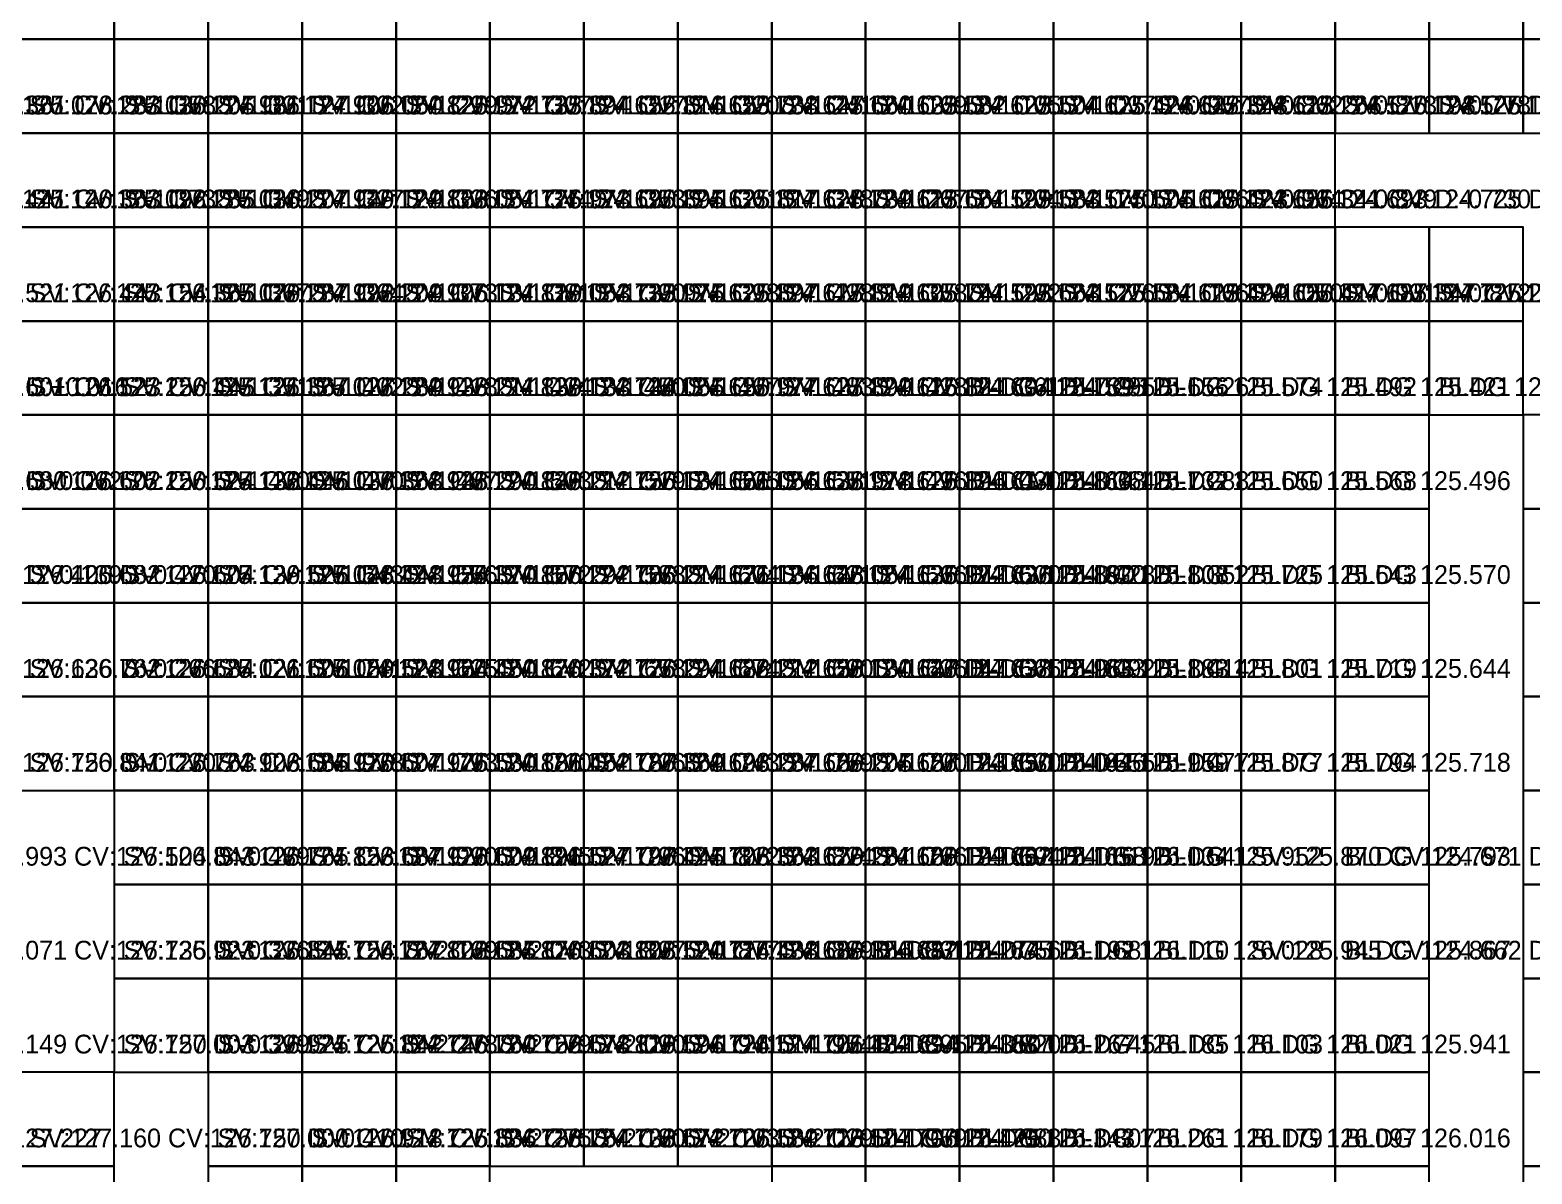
# Model space of a CAD drawing. Header units: metres. Extents: x 287857 to 287981, y 62957 to 63018.
# Drawn here: x 287920.03 to 287936.02, y 62991.75 to 63003.93 of the extents above; entities that cross this region are included whole.
import ezdxf

# ---------------------------------------------------------------- set-up
doc = ezdxf.new("R2010")
doc.units = ezdxf.units.M
for name, color, linetype, true_color in [('CORR-BLDG-TXT', 7, 'Continuous', 0xfacc15), ('CORR-BUILDING', 7, 'Continuous', 0xfacc15), ('CORR-CUT', 7, 'Continuous', 0x3b82f6), ('CORR-DIFF-TXT', 7, 'Continuous', 0xffffff)]:
    doc.layers.add(name, color=color, linetype=linetype, true_color=true_color)

msp = doc.modelspace()

# ---------------------------------------------------------------- linework, layer by layer
at = {"layer": 'CORR-BUILDING'}
for points in [[(287929.925, 62999.831, 125.739), (287930.925, 62999.831, 125.739), (287930.925, 63000.831, 125.739), (287929.925, 63000.831, 125.739), (287929.925, 62999.831, 125.739)], [(287930.925, 62999.831, 125.656), (287931.925, 62999.831, 125.656), (287931.925, 63000.831, 125.656), (287930.925, 63000.831, 125.656), (287930.925, 62999.831, 125.656)], [(287931.925, 62999.831, 125.574), (287932.925, 62999.831, 125.574), (287932.925, 63000.831, 125.574), (287931.925, 63000.831, 125.574), (287931.925, 62999.831, 125.574)], [(287932.925, 62999.831, 125.492), (287933.925, 62999.831, 125.492), (287933.925, 63000.831, 125.492), (287932.925, 63000.831, 125.492), (287932.925, 62999.831, 125.492)], [(287933.925, 62999.831, 125.421), (287934.925, 62999.831, 125.421), (287934.925, 63000.831, 125.421), (287933.925, 63000.831, 125.421), (287933.925, 62999.831, 125.421)], [(287934.925, 62999.831, 125.355), (287935.925, 62999.831, 125.355), (287935.925, 63000.831, 125.355), (287934.925, 63000.831, 125.355), (287934.925, 62999.831, 125.355)], [(287929.925, 62998.831, 125.814), (287930.925, 62998.831, 125.814), (287930.925, 62999.831, 125.814), (287929.925, 62999.831, 125.814), (287929.925, 62998.831, 125.814)], [(287930.925, 62998.831, 125.732), (287931.925, 62998.831, 125.732), (287931.925, 62999.831, 125.732), (287930.925, 62999.831, 125.732), (287930.925, 62998.831, 125.732)], [(287931.925, 62998.831, 125.65), (287932.925, 62998.831, 125.65), (287932.925, 62999.831, 125.65), (287931.925, 62999.831, 125.65), (287931.925, 62998.831, 125.65)], [(287932.925, 62998.831, 125.568), (287933.925, 62998.831, 125.568), (287933.925, 62999.831, 125.568), (287932.925, 62999.831, 125.568), (287932.925, 62998.831, 125.568)], [(287933.925, 62998.831, 125.496), (287934.925, 62998.831, 125.496), (287934.925, 62999.831, 125.496), (287933.925, 62999.831, 125.496), (287933.925, 62998.831, 125.496)], [(287935.925, 62998.831, 125.364), (287936.925, 62998.831, 125.364), (287936.925, 62999.831, 125.364), (287935.925, 62999.831, 125.364), (287935.925, 62998.831, 125.364)], [(287929.925, 62997.831, 125.89), (287930.925, 62997.831, 125.89), (287930.925, 62998.831, 125.89), (287929.925, 62998.831, 125.89), (287929.925, 62997.831, 125.89)], [(287930.925, 62997.831, 125.808), (287931.925, 62997.831, 125.808), (287931.925, 62998.831, 125.808), (287930.925, 62998.831, 125.808), (287930.925, 62997.831, 125.808)], [(287931.925, 62997.831, 125.725), (287932.925, 62997.831, 125.725), (287932.925, 62998.831, 125.725), (287931.925, 62998.831, 125.725), (287931.925, 62997.831, 125.725)], [(287932.925, 62997.831, 125.643), (287933.925, 62997.831, 125.643), (287933.925, 62998.831, 125.643), (287932.925, 62998.831, 125.643), (287932.925, 62997.831, 125.643)], [(287933.925, 62997.831, 125.57), (287934.925, 62997.831, 125.57), (287934.925, 62998.831, 125.57), (287933.925, 62998.831, 125.57), (287933.925, 62997.831, 125.57)], [(287935.925, 62997.831, 125.438), (287936.925, 62997.831, 125.438), (287936.925, 62998.831, 125.438), (287935.925, 62998.831, 125.438), (287935.925, 62997.831, 125.438)], [(287929.925, 62996.831, 125.965), (287930.925, 62996.831, 125.965), (287930.925, 62997.831, 125.965), (287929.925, 62997.831, 125.965), (287929.925, 62996.831, 125.965)], [(287930.925, 62996.831, 125.883), (287931.925, 62996.831, 125.883), (287931.925, 62997.831, 125.883), (287930.925, 62997.831, 125.883), (287930.925, 62996.831, 125.883)], [(287931.925, 62996.831, 125.801), (287932.925, 62996.831, 125.801), (287932.925, 62997.831, 125.801), (287931.925, 62997.831, 125.801), (287931.925, 62996.831, 125.801)], [(287932.925, 62996.831, 125.719), (287933.925, 62996.831, 125.719), (287933.925, 62997.831, 125.719), (287932.925, 62997.831, 125.719), (287932.925, 62996.831, 125.719)], [(287933.925, 62996.831, 125.644), (287934.925, 62996.831, 125.644), (287934.925, 62997.831, 125.644), (287933.925, 62997.831, 125.644), (287933.925, 62996.831, 125.644)], [(287935.925, 62996.831, 125.512), (287936.925, 62996.831, 125.512), (287936.925, 62997.831, 125.512), (287935.925, 62997.831, 125.512), (287935.925, 62996.831, 125.512)], [(287929.925, 62995.831, 126.041), (287930.925, 62995.831, 126.041), (287930.925, 62996.831, 126.041), (287929.925, 62996.831, 126.041), (287929.925, 62995.831, 126.041)], [(287930.925, 62995.831, 125.959), (287931.925, 62995.831, 125.959), (287931.925, 62996.831, 125.959), (287930.925, 62996.831, 125.959), (287930.925, 62995.831, 125.959)], [(287931.925, 62995.831, 125.877), (287932.925, 62995.831, 125.877), (287932.925, 62996.831, 125.877), (287931.925, 62996.831, 125.877), (287931.925, 62995.831, 125.877)], [(287932.925, 62995.831, 125.794), (287933.925, 62995.831, 125.794), (287933.925, 62996.831, 125.794), (287932.925, 62996.831, 125.794), (287932.925, 62995.831, 125.794)], [(287933.925, 62995.831, 125.718), (287934.925, 62995.831, 125.718), (287934.925, 62996.831, 125.718), (287933.925, 62996.831, 125.718), (287933.925, 62995.831, 125.718)], [(287935.925, 62995.831, 125.586), (287936.925, 62995.831, 125.586), (287936.925, 62996.831, 125.586), (287935.925, 62996.831, 125.586), (287935.925, 62995.831, 125.586)], [(287929.925, 62994.831, 126.116), (287930.925, 62994.831, 126.116), (287930.925, 62995.831, 126.116), (287929.925, 62995.831, 126.116), (287929.925, 62994.831, 126.116)], [(287930.925, 62994.831, 126.034), (287931.925, 62994.831, 126.034), (287931.925, 62995.831, 126.034), (287930.925, 62995.831, 126.034), (287930.925, 62994.831, 126.034)], [(287931.925, 62994.831, 125.952), (287932.925, 62994.831, 125.952), (287932.925, 62995.831, 125.952), (287931.925, 62995.831, 125.952), (287931.925, 62994.831, 125.952)], [(287933.925, 62994.831, 125.793), (287934.925, 62994.831, 125.793), (287934.925, 62995.831, 125.793), (287933.925, 62995.831, 125.793), (287933.925, 62994.831, 125.793)], [(287935.925, 62994.831, 125.661), (287936.925, 62994.831, 125.661), (287936.925, 62995.831, 125.661), (287935.925, 62995.831, 125.661), (287935.925, 62994.831, 125.661)], [(287928.925, 62993.831, 126.274), (287929.925, 62993.831, 126.274), (287929.925, 62994.831, 126.274), (287928.925, 62994.831, 126.274), (287928.925, 62993.831, 126.274)], [(287929.925, 62993.831, 126.192), (287930.925, 62993.831, 126.192), (287930.925, 62994.831, 126.192), (287929.925, 62994.831, 126.192), (287929.925, 62993.831, 126.192)], [(287930.925, 62993.831, 126.11), (287931.925, 62993.831, 126.11), (287931.925, 62994.831, 126.11), (287930.925, 62994.831, 126.11), (287930.925, 62993.831, 126.11)], [(287931.925, 62993.831, 126.028), (287932.925, 62993.831, 126.028), (287932.925, 62994.831, 126.028), (287931.925, 62994.831, 126.028), (287931.925, 62993.831, 126.028)], [(287933.925, 62993.831, 125.867), (287934.925, 62993.831, 125.867), (287934.925, 62994.831, 125.867), (287933.925, 62994.831, 125.867), (287933.925, 62993.831, 125.867)], [(287935.925, 62993.831, 125.735), (287936.925, 62993.831, 125.735), (287936.925, 62994.831, 125.735), (287935.925, 62994.831, 125.735), (287935.925, 62993.831, 125.735)], [(287928.925, 62992.831, 126.35), (287929.925, 62992.831, 126.35), (287929.925, 62993.831, 126.35), (287928.925, 62993.831, 126.35), (287928.925, 62992.831, 126.35)], [(287929.925, 62992.831, 126.267), (287930.925, 62992.831, 126.267), (287930.925, 62993.831, 126.267), (287929.925, 62993.831, 126.267), (287929.925, 62992.831, 126.267)], [(287930.925, 62992.831, 126.185), (287931.925, 62992.831, 126.185), (287931.925, 62993.831, 126.185), (287930.925, 62993.831, 126.185), (287930.925, 62992.831, 126.185)], [(287931.925, 62992.831, 126.103), (287932.925, 62992.831, 126.103), (287932.925, 62993.831, 126.103), (287931.925, 62993.831, 126.103), (287931.925, 62992.831, 126.103)], [(287932.925, 62992.831, 126.021), (287933.925, 62992.831, 126.021), (287933.925, 62993.831, 126.021), (287932.925, 62993.831, 126.021), (287932.925, 62992.831, 126.021)], [(287933.925, 62992.831, 125.941), (287934.925, 62992.831, 125.941), (287934.925, 62993.831, 125.941), (287933.925, 62993.831, 125.941), (287933.925, 62992.831, 125.941)], [(287935.925, 62992.831, 125.809), (287936.925, 62992.831, 125.809), (287936.925, 62993.831, 125.809), (287935.925, 62993.831, 125.809), (287935.925, 62992.831, 125.809)], [(287928.925, 62991.831, 126.425), (287929.925, 62991.831, 126.425), (287929.925, 62992.831, 126.425), (287928.925, 62992.831, 126.425), (287928.925, 62991.831, 126.425)], [(287929.925, 62991.831, 126.343), (287930.925, 62991.831, 126.343), (287930.925, 62992.831, 126.343), (287929.925, 62992.831, 126.343), (287929.925, 62991.831, 126.343)], [(287930.925, 62991.831, 126.261), (287931.925, 62991.831, 126.261), (287931.925, 62992.831, 126.261), (287930.925, 62992.831, 126.261), (287930.925, 62991.831, 126.261)], [(287931.925, 62991.831, 126.179), (287932.925, 62991.831, 126.179), (287932.925, 62992.831, 126.179), (287931.925, 62992.831, 126.179), (287931.925, 62991.831, 126.179)], [(287932.925, 62991.831, 126.097), (287933.925, 62991.831, 126.097), (287933.925, 62992.831, 126.097), (287932.925, 62992.831, 126.097), (287932.925, 62991.831, 126.097)], [(287933.925, 62991.831, 126.016), (287934.925, 62991.831, 126.016), (287934.925, 62992.831, 126.016), (287933.925, 62992.831, 126.016), (287933.925, 62991.831, 126.016)], [(287935.925, 62991.831, 125.877), (287936.925, 62991.831, 125.877), (287936.925, 62992.831, 125.877), (287935.925, 62992.831, 125.877), (287935.925, 62991.831, 125.877)], [(287932.925, 62990.831, 126.172), (287933.925, 62990.831, 126.172), (287933.925, 62991.831, 126.172), (287932.925, 62991.831, 126.172), (287932.925, 62990.831, 126.172)], [(287933.925, 62990.831, 126.09), (287934.925, 62990.831, 126.09), (287934.925, 62991.831, 126.09), (287933.925, 62991.831, 126.09), (287933.925, 62990.831, 126.09)], [(287935.925, 62990.831, 125.943), (287936.925, 62990.831, 125.943), (287936.925, 62991.831, 125.943), (287935.925, 62991.831, 125.943), (287935.925, 62990.831, 125.943)]]:
    msp.add_polyline3d(points, dxfattribs=at)
at = {"layer": 'CORR-CUT'}
for points in [[(287919.925, 63003.831, 126.204), (287920.925, 63003.831, 126.204), (287920.925, 63004.831, 126.204), (287919.925, 63004.831, 126.204), (287919.925, 63003.831, 126.204)], [(287920.925, 63003.831, 126.126), (287921.925, 63003.831, 126.126), (287921.925, 63004.831, 126.126), (287920.925, 63004.831, 126.126), (287920.925, 63003.831, 126.126)], [(287921.925, 63003.831, 126.048), (287922.925, 63003.831, 126.048), (287922.925, 63004.831, 126.048), (287921.925, 63004.831, 126.048), (287921.925, 63003.831, 126.048)], [(287922.925, 63003.831, 125.97), (287923.925, 63003.831, 125.97), (287923.925, 63004.831, 125.97), (287922.925, 63004.831, 125.97), (287922.925, 63003.831, 125.97)], [(287923.925, 63003.831, 125.892), (287924.925, 63003.831, 125.892), (287924.925, 63004.831, 125.892), (287923.925, 63004.831, 125.892), (287923.925, 63003.831, 125.892)], [(287924.925, 63003.831, 125.814), (287925.925, 63003.831, 125.814), (287925.925, 63004.831, 125.814), (287924.925, 63004.831, 125.814), (287924.925, 63003.831, 125.814)], [(287925.925, 63003.831, 125.736), (287926.925, 63003.831, 125.736), (287926.925, 63004.831, 125.736), (287925.925, 63004.831, 125.736), (287925.925, 63003.831, 125.736)], [(287926.925, 63003.831, 125.658), (287927.925, 63003.831, 125.658), (287927.925, 63004.831, 125.658), (287926.925, 63004.831, 125.658), (287926.925, 63003.831, 125.658)], [(287927.925, 63003.831, 125.58), (287928.925, 63003.831, 125.58), (287928.925, 63004.831, 125.58), (287927.925, 63004.831, 125.58), (287927.925, 63003.831, 125.58)], [(287928.925, 63003.831, 125.502), (287929.925, 63003.831, 125.502), (287929.925, 63004.831, 125.502), (287928.925, 63004.831, 125.502), (287928.925, 63003.831, 125.502)], [(287929.925, 63003.831, 125.424), (287930.925, 63003.831, 125.424), (287930.925, 63004.831, 125.424), (287929.925, 63004.831, 125.424), (287929.925, 63003.831, 125.424)], [(287930.925, 63003.831, 125.346), (287931.925, 63003.831, 125.346), (287931.925, 63004.831, 125.346), (287930.925, 63004.831, 125.346), (287930.925, 63003.831, 125.346)], [(287931.925, 63003.831, 125.268), (287932.925, 63003.831, 125.268), (287932.925, 63004.831, 125.268), (287931.925, 63004.831, 125.268), (287931.925, 63003.831, 125.268)], [(287932.925, 63003.831, 125.19), (287933.925, 63003.831, 125.19), (287933.925, 63004.831, 125.19), (287932.925, 63004.831, 125.19), (287932.925, 63003.831, 125.19)], [(287933.925, 63003.831, 125.124), (287934.925, 63003.831, 125.124), (287934.925, 63004.831, 125.124), (287933.925, 63004.831, 125.124), (287933.925, 63003.831, 125.124)], [(287934.925, 63003.831, 125.058), (287935.925, 63003.831, 125.058), (287935.925, 63004.831, 125.058), (287934.925, 63004.831, 125.058), (287934.925, 63003.831, 125.058)], [(287935.925, 63003.831, 124.992), (287936.925, 63003.831, 124.992), (287936.925, 63004.831, 124.992), (287935.925, 63004.831, 124.992), (287935.925, 63003.831, 124.992)], [(287919.925, 63002.831, 126.283), (287920.925, 63002.831, 126.283), (287920.925, 63003.831, 126.283), (287919.925, 63003.831, 126.283), (287919.925, 63002.831, 126.283)], [(287920.925, 63002.831, 126.205), (287921.925, 63002.831, 126.205), (287921.925, 63003.831, 126.205), (287920.925, 63003.831, 126.205), (287920.925, 63002.831, 126.205)], [(287921.925, 63002.831, 126.127), (287922.925, 63002.831, 126.127), (287922.925, 63003.831, 126.127), (287921.925, 63003.831, 126.127), (287921.925, 63002.831, 126.127)], [(287922.925, 63002.831, 126.05), (287923.925, 63002.831, 126.05), (287923.925, 63003.831, 126.05), (287922.925, 63003.831, 126.05), (287922.925, 63002.831, 126.05)], [(287923.925, 63002.831, 125.972), (287924.925, 63002.831, 125.972), (287924.925, 63003.831, 125.972), (287923.925, 63003.831, 125.972), (287923.925, 63002.831, 125.972)], [(287924.925, 63002.831, 125.894), (287925.925, 63002.831, 125.894), (287925.925, 63003.831, 125.894), (287924.925, 63003.831, 125.894), (287924.925, 63002.831, 125.894)], [(287925.925, 63002.831, 125.816), (287926.925, 63002.831, 125.816), (287926.925, 63003.831, 125.816), (287925.925, 63003.831, 125.816), (287925.925, 63002.831, 125.816)], [(287926.925, 63002.831, 125.738), (287927.925, 63002.831, 125.738), (287927.925, 63003.831, 125.738), (287926.925, 63003.831, 125.738), (287926.925, 63002.831, 125.738)], [(287927.925, 63002.831, 125.66), (287928.925, 63002.831, 125.66), (287928.925, 63003.831, 125.66), (287927.925, 63003.831, 125.66), (287927.925, 63002.831, 125.66)], [(287928.925, 63002.831, 125.582), (287929.925, 63002.831, 125.582), (287929.925, 63003.831, 125.582), (287928.925, 63003.831, 125.582), (287928.925, 63002.831, 125.582)], [(287929.925, 63002.831, 125.504), (287930.925, 63002.831, 125.504), (287930.925, 63003.831, 125.504), (287929.925, 63003.831, 125.504), (287929.925, 63002.831, 125.504)], [(287930.925, 63002.831, 125.426), (287931.925, 63002.831, 125.426), (287931.925, 63003.831, 125.426), (287930.925, 63003.831, 125.426), (287930.925, 63002.831, 125.426)], [(287931.925, 63002.831, 125.348), (287932.925, 63002.831, 125.348), (287932.925, 63003.831, 125.348), (287931.925, 63003.831, 125.348), (287931.925, 63002.831, 125.348)], [(287932.925, 63002.831, 125.266), (287933.925, 63002.831, 125.266), (287933.925, 63003.831, 125.266), (287932.925, 63003.831, 125.266), (287932.925, 63002.831, 125.266)], [(287933.925, 63002.831, 125.198), (287934.925, 63002.831, 125.198), (287934.925, 63003.831, 125.198), (287933.925, 63003.831, 125.198), (287933.925, 63002.831, 125.198)], [(287934.925, 63002.831, 125.132), (287935.925, 63002.831, 125.132), (287935.925, 63003.831, 125.132), (287934.925, 63003.831, 125.132), (287934.925, 63002.831, 125.132)], [(287935.925, 63002.831, 125.066), (287936.925, 63002.831, 125.066), (287936.925, 63003.831, 125.066), (287935.925, 63003.831, 125.066), (287935.925, 63002.831, 125.066)], [(287919.925, 63001.831, 126.363), (287920.925, 63001.831, 126.363), (287920.925, 63002.831, 126.363), (287919.925, 63002.831, 126.363), (287919.925, 63001.831, 126.363)], [(287920.925, 63001.831, 126.285), (287921.925, 63001.831, 126.285), (287921.925, 63002.831, 126.285), (287920.925, 63002.831, 126.285), (287920.925, 63001.831, 126.285)], [(287921.925, 63001.831, 126.207), (287922.925, 63001.831, 126.207), (287922.925, 63002.831, 126.207), (287921.925, 63002.831, 126.207), (287921.925, 63001.831, 126.207)], [(287922.925, 63001.831, 126.129), (287923.925, 63001.831, 126.129), (287923.925, 63002.831, 126.129), (287922.925, 63002.831, 126.129), (287922.925, 63001.831, 126.129)], [(287923.925, 63001.831, 126.051), (287924.925, 63001.831, 126.051), (287924.925, 63002.831, 126.051), (287923.925, 63002.831, 126.051), (287923.925, 63001.831, 126.051)], [(287924.925, 63001.831, 125.973), (287925.925, 63001.831, 125.973), (287925.925, 63002.831, 125.973), (287924.925, 63002.831, 125.973), (287924.925, 63001.831, 125.973)], [(287925.925, 63001.831, 125.895), (287926.925, 63001.831, 125.895), (287926.925, 63002.831, 125.895), (287925.925, 63002.831, 125.895), (287925.925, 63001.831, 125.895)], [(287926.925, 63001.831, 125.817), (287927.925, 63001.831, 125.817), (287927.925, 63002.831, 125.817), (287926.925, 63002.831, 125.817), (287926.925, 63001.831, 125.817)], [(287927.925, 63001.831, 125.739), (287928.925, 63001.831, 125.739), (287928.925, 63002.831, 125.739), (287927.925, 63002.831, 125.739), (287927.925, 63001.831, 125.739)], [(287928.925, 63001.831, 125.661), (287929.925, 63001.831, 125.661), (287929.925, 63002.831, 125.661), (287928.925, 63002.831, 125.661), (287928.925, 63001.831, 125.661)], [(287929.925, 63001.831, 125.583), (287930.925, 63001.831, 125.583), (287930.925, 63002.831, 125.583), (287929.925, 63002.831, 125.583), (287929.925, 63001.831, 125.583)], [(287930.925, 63001.831, 125.505), (287931.925, 63001.831, 125.505), (287931.925, 63002.831, 125.505), (287930.925, 63002.831, 125.505), (287930.925, 63001.831, 125.505)], [(287931.925, 63001.831, 125.423), (287932.925, 63001.831, 125.423), (287932.925, 63002.831, 125.423), (287931.925, 63002.831, 125.423), (287931.925, 63001.831, 125.423)], [(287932.925, 63001.831, 125.341), (287933.925, 63001.831, 125.341), (287933.925, 63002.831, 125.341), (287932.925, 63002.831, 125.341), (287932.925, 63001.831, 125.341)], [(287919.925, 63000.831, 126.443), (287920.925, 63000.831, 126.443), (287920.925, 63001.831, 126.443), (287919.925, 63001.831, 126.443), (287919.925, 63000.831, 126.443)], [(287920.925, 63000.831, 126.365), (287921.925, 63000.831, 126.365), (287921.925, 63001.831, 126.365), (287920.925, 63001.831, 126.365), (287920.925, 63000.831, 126.365)], [(287921.925, 63000.831, 126.287), (287922.925, 63000.831, 126.287), (287922.925, 63001.831, 126.287), (287921.925, 63001.831, 126.287), (287921.925, 63000.831, 126.287)], [(287922.925, 63000.831, 126.209), (287923.925, 63000.831, 126.209), (287923.925, 63001.831, 126.209), (287922.925, 63001.831, 126.209), (287922.925, 63000.831, 126.209)], [(287923.925, 63000.831, 126.131), (287924.925, 63000.831, 126.131), (287924.925, 63001.831, 126.131), (287923.925, 63001.831, 126.131), (287923.925, 63000.831, 126.131)], [(287924.925, 63000.831, 126.053), (287925.925, 63000.831, 126.053), (287925.925, 63001.831, 126.053), (287924.925, 63001.831, 126.053), (287924.925, 63000.831, 126.053)], [(287925.925, 63000.831, 125.975), (287926.925, 63000.831, 125.975), (287926.925, 63001.831, 125.975), (287925.925, 63001.831, 125.975), (287925.925, 63000.831, 125.975)], [(287926.925, 63000.831, 125.897), (287927.925, 63000.831, 125.897), (287927.925, 63001.831, 125.897), (287926.925, 63001.831, 125.897), (287926.925, 63000.831, 125.897)], [(287927.925, 63000.831, 125.819), (287928.925, 63000.831, 125.819), (287928.925, 63001.831, 125.819), (287927.925, 63001.831, 125.819), (287927.925, 63000.831, 125.819)], [(287928.925, 63000.831, 125.741), (287929.925, 63000.831, 125.741), (287929.925, 63001.831, 125.741), (287928.925, 63001.831, 125.741), (287928.925, 63000.831, 125.741)], [(287929.925, 63000.831, 125.663), (287930.925, 63000.831, 125.663), (287930.925, 63001.831, 125.663), (287929.925, 63001.831, 125.663), (287929.925, 63000.831, 125.663)], [(287930.925, 63000.831, 125.581), (287931.925, 63000.831, 125.581), (287931.925, 63001.831, 125.581), (287930.925, 63001.831, 125.581), (287930.925, 63000.831, 125.581)], [(287931.925, 63000.831, 125.499), (287932.925, 63000.831, 125.499), (287932.925, 63001.831, 125.499), (287931.925, 63001.831, 125.499), (287931.925, 63000.831, 125.499)], [(287932.925, 63000.831, 125.417), (287933.925, 63000.831, 125.417), (287933.925, 63001.831, 125.417), (287932.925, 63001.831, 125.417), (287932.925, 63000.831, 125.417)], [(287933.925, 63000.831, 125.347), (287934.925, 63000.831, 125.347), (287934.925, 63001.831, 125.347), (287933.925, 63001.831, 125.347), (287933.925, 63000.831, 125.347)], [(287934.925, 63000.831, 125.281), (287935.925, 63000.831, 125.281), (287935.925, 63001.831, 125.281), (287934.925, 63001.831, 125.281), (287934.925, 63000.831, 125.281)], [(287919.925, 62999.831, 126.523), (287920.925, 62999.831, 126.523), (287920.925, 63000.831, 126.523), (287919.925, 63000.831, 126.523), (287919.925, 62999.831, 126.523)], [(287920.925, 62999.831, 126.445), (287921.925, 62999.831, 126.445), (287921.925, 63000.831, 126.445), (287920.925, 63000.831, 126.445), (287920.925, 62999.831, 126.445)], [(287921.925, 62999.831, 126.367), (287922.925, 62999.831, 126.367), (287922.925, 63000.831, 126.367), (287921.925, 63000.831, 126.367), (287921.925, 62999.831, 126.367)], [(287922.925, 62999.831, 126.289), (287923.925, 62999.831, 126.289), (287923.925, 63000.831, 126.289), (287922.925, 63000.831, 126.289), (287922.925, 62999.831, 126.289)], [(287923.925, 62999.831, 126.211), (287924.925, 62999.831, 126.211), (287924.925, 63000.831, 126.211), (287923.925, 63000.831, 126.211), (287923.925, 62999.831, 126.211)], [(287924.925, 62999.831, 126.133), (287925.925, 62999.831, 126.133), (287925.925, 63000.831, 126.133), (287924.925, 63000.831, 126.133), (287924.925, 62999.831, 126.133)], [(287925.925, 62999.831, 126.055), (287926.925, 62999.831, 126.055), (287926.925, 63000.831, 126.055), (287925.925, 63000.831, 126.055), (287925.925, 62999.831, 126.055)], [(287926.925, 62999.831, 125.977), (287927.925, 62999.831, 125.977), (287927.925, 63000.831, 125.977), (287926.925, 63000.831, 125.977), (287926.925, 62999.831, 125.977)], [(287927.925, 62999.831, 125.899), (287928.925, 62999.831, 125.899), (287928.925, 63000.831, 125.899), (287927.925, 63000.831, 125.899), (287927.925, 62999.831, 125.899)], [(287928.925, 62999.831, 125.821), (287929.925, 62999.831, 125.821), (287929.925, 63000.831, 125.821), (287928.925, 63000.831, 125.821), (287928.925, 62999.831, 125.821)], [(287919.925, 62998.831, 126.602), (287920.925, 62998.831, 126.602), (287920.925, 62999.831, 126.602), (287919.925, 62999.831, 126.602), (287919.925, 62998.831, 126.602)], [(287920.925, 62998.831, 126.524), (287921.925, 62998.831, 126.524), (287921.925, 62999.831, 126.524), (287920.925, 62999.831, 126.524), (287920.925, 62998.831, 126.524)], [(287921.925, 62998.831, 126.446), (287922.925, 62998.831, 126.446), (287922.925, 62999.831, 126.446), (287921.925, 62999.831, 126.446), (287921.925, 62998.831, 126.446)], [(287922.925, 62998.831, 126.368), (287923.925, 62998.831, 126.368), (287923.925, 62999.831, 126.368), (287922.925, 62999.831, 126.368), (287922.925, 62998.831, 126.368)], [(287923.925, 62998.831, 126.29), (287924.925, 62998.831, 126.29), (287924.925, 62999.831, 126.29), (287923.925, 62999.831, 126.29), (287923.925, 62998.831, 126.29)], [(287924.925, 62998.831, 126.212), (287925.925, 62998.831, 126.212), (287925.925, 62999.831, 126.212), (287924.925, 62999.831, 126.212), (287924.925, 62998.831, 126.212)], [(287925.925, 62998.831, 126.134), (287926.925, 62998.831, 126.134), (287926.925, 62999.831, 126.134), (287925.925, 62999.831, 126.134), (287925.925, 62998.831, 126.134)], [(287926.925, 62998.831, 126.056), (287927.925, 62998.831, 126.056), (287927.925, 62999.831, 126.056), (287926.925, 62999.831, 126.056), (287926.925, 62998.831, 126.056)], [(287927.925, 62998.831, 125.978), (287928.925, 62998.831, 125.978), (287928.925, 62999.831, 125.978), (287927.925, 62999.831, 125.978), (287927.925, 62998.831, 125.978)], [(287928.925, 62998.831, 125.896), (287929.925, 62998.831, 125.896), (287929.925, 62999.831, 125.896), (287928.925, 62999.831, 125.896), (287928.925, 62998.831, 125.896)], [(287919.925, 62997.831, 126.682), (287920.925, 62997.831, 126.682), (287920.925, 62998.831, 126.682), (287919.925, 62998.831, 126.682), (287919.925, 62997.831, 126.682)], [(287920.925, 62997.831, 126.604), (287921.925, 62997.831, 126.604), (287921.925, 62998.831, 126.604), (287920.925, 62998.831, 126.604), (287920.925, 62997.831, 126.604)], [(287921.925, 62997.831, 126.526), (287922.925, 62997.831, 126.526), (287922.925, 62998.831, 126.526), (287921.925, 62998.831, 126.526), (287921.925, 62997.831, 126.526)], [(287922.925, 62997.831, 126.448), (287923.925, 62997.831, 126.448), (287923.925, 62998.831, 126.448), (287922.925, 62998.831, 126.448), (287922.925, 62997.831, 126.448)], [(287923.925, 62997.831, 126.37), (287924.925, 62997.831, 126.37), (287924.925, 62998.831, 126.37), (287923.925, 62998.831, 126.37), (287923.925, 62997.831, 126.37)], [(287924.925, 62997.831, 126.292), (287925.925, 62997.831, 126.292), (287925.925, 62998.831, 126.292), (287924.925, 62998.831, 126.292), (287924.925, 62997.831, 126.292)], [(287925.925, 62997.831, 126.214), (287926.925, 62997.831, 126.214), (287926.925, 62998.831, 126.214), (287925.925, 62998.831, 126.214), (287925.925, 62997.831, 126.214)], [(287926.925, 62997.831, 126.136), (287927.925, 62997.831, 126.136), (287927.925, 62998.831, 126.136), (287926.925, 62998.831, 126.136), (287926.925, 62997.831, 126.136)], [(287927.925, 62997.831, 126.054), (287928.925, 62997.831, 126.054), (287928.925, 62998.831, 126.054), (287927.925, 62998.831, 126.054), (287927.925, 62997.831, 126.054)], [(287928.925, 62997.831, 125.972), (287929.925, 62997.831, 125.972), (287929.925, 62998.831, 125.972), (287928.925, 62998.831, 125.972), (287928.925, 62997.831, 125.972)], [(287919.925, 62996.831, 126.762), (287920.925, 62996.831, 126.762), (287920.925, 62997.831, 126.762), (287919.925, 62997.831, 126.762), (287919.925, 62996.831, 126.762)], [(287920.925, 62996.831, 126.684), (287921.925, 62996.831, 126.684), (287921.925, 62997.831, 126.684), (287920.925, 62997.831, 126.684), (287920.925, 62996.831, 126.684)], [(287921.925, 62996.831, 126.606), (287922.925, 62996.831, 126.606), (287922.925, 62997.831, 126.606), (287921.925, 62997.831, 126.606), (287921.925, 62996.831, 126.606)], [(287922.925, 62996.831, 126.528), (287923.925, 62996.831, 126.528), (287923.925, 62997.831, 126.528), (287922.925, 62997.831, 126.528), (287922.925, 62996.831, 126.528)], [(287923.925, 62996.831, 126.45), (287924.925, 62996.831, 126.45), (287924.925, 62997.831, 126.45), (287923.925, 62997.831, 126.45), (287923.925, 62996.831, 126.45)], [(287924.925, 62996.831, 126.372), (287925.925, 62996.831, 126.372), (287925.925, 62997.831, 126.372), (287924.925, 62997.831, 126.372), (287924.925, 62996.831, 126.372)], [(287925.925, 62996.831, 126.294), (287926.925, 62996.831, 126.294), (287926.925, 62997.831, 126.294), (287925.925, 62997.831, 126.294), (287925.925, 62996.831, 126.294)], [(287926.925, 62996.831, 126.212), (287927.925, 62996.831, 126.212), (287927.925, 62997.831, 126.212), (287926.925, 62997.831, 126.212), (287926.925, 62996.831, 126.212)], [(287927.925, 62996.831, 126.13), (287928.925, 62996.831, 126.13), (287928.925, 62997.831, 126.13), (287927.925, 62997.831, 126.13), (287927.925, 62996.831, 126.13)], [(287928.925, 62996.831, 126.047), (287929.925, 62996.831, 126.047), (287929.925, 62997.831, 126.047), (287928.925, 62997.831, 126.047), (287928.925, 62996.831, 126.047)], [(287919.925, 62995.831, 126.841), (287920.925, 62995.831, 126.841), (287920.925, 62996.831, 126.841), (287919.925, 62996.831, 126.841), (287919.925, 62995.831, 126.841)], [(287920.925, 62995.831, 126.763), (287921.925, 62995.831, 126.763), (287921.925, 62996.831, 126.763), (287920.925, 62996.831, 126.763), (287920.925, 62995.831, 126.763)], [(287921.925, 62995.831, 126.685), (287922.925, 62995.831, 126.685), (287922.925, 62996.831, 126.685), (287921.925, 62996.831, 126.685), (287921.925, 62995.831, 126.685)], [(287922.925, 62995.831, 126.607), (287923.925, 62995.831, 126.607), (287923.925, 62996.831, 126.607), (287922.925, 62996.831, 126.607), (287922.925, 62995.831, 126.607)], [(287923.925, 62995.831, 126.53), (287924.925, 62995.831, 126.53), (287924.925, 62996.831, 126.53), (287923.925, 62996.831, 126.53), (287923.925, 62995.831, 126.53)], [(287924.925, 62995.831, 126.452), (287925.925, 62995.831, 126.452), (287925.925, 62996.831, 126.452), (287924.925, 62996.831, 126.452), (287924.925, 62995.831, 126.452)], [(287925.925, 62995.831, 126.369), (287926.925, 62995.831, 126.369), (287926.925, 62996.831, 126.369), (287925.925, 62996.831, 126.369), (287925.925, 62995.831, 126.369)], [(287926.925, 62995.831, 126.287), (287927.925, 62995.831, 126.287), (287927.925, 62996.831, 126.287), (287926.925, 62996.831, 126.287), (287926.925, 62995.831, 126.287)], [(287927.925, 62995.831, 126.205), (287928.925, 62995.831, 126.205), (287928.925, 62996.831, 126.205), (287927.925, 62996.831, 126.205), (287927.925, 62995.831, 126.205)], [(287928.925, 62995.831, 126.123), (287929.925, 62995.831, 126.123), (287929.925, 62996.831, 126.123), (287928.925, 62996.831, 126.123), (287928.925, 62995.831, 126.123)], [(287920.925, 62994.831, 126.843), (287921.925, 62994.831, 126.843), (287921.925, 62995.831, 126.843), (287920.925, 62995.831, 126.843), (287920.925, 62994.831, 126.843)], [(287921.925, 62994.831, 126.765), (287922.925, 62994.831, 126.765), (287922.925, 62995.831, 126.765), (287921.925, 62995.831, 126.765), (287921.925, 62994.831, 126.765)], [(287922.925, 62994.831, 126.687), (287923.925, 62994.831, 126.687), (287923.925, 62995.831, 126.687), (287922.925, 62995.831, 126.687), (287922.925, 62994.831, 126.687)], [(287923.925, 62994.831, 126.609), (287924.925, 62994.831, 126.609), (287924.925, 62995.831, 126.609), (287923.925, 62995.831, 126.609), (287923.925, 62994.831, 126.609)], [(287924.925, 62994.831, 126.527), (287925.925, 62994.831, 126.527), (287925.925, 62995.831, 126.527), (287924.925, 62995.831, 126.527), (287924.925, 62994.831, 126.527)], [(287925.925, 62994.831, 126.445), (287926.925, 62994.831, 126.445), (287926.925, 62995.831, 126.445), (287925.925, 62995.831, 126.445), (287925.925, 62994.831, 126.445)], [(287926.925, 62994.831, 126.363), (287927.925, 62994.831, 126.363), (287927.925, 62995.831, 126.363), (287926.925, 62995.831, 126.363), (287926.925, 62994.831, 126.363)], [(287927.925, 62994.831, 126.281), (287928.925, 62994.831, 126.281), (287928.925, 62995.831, 126.281), (287927.925, 62995.831, 126.281), (287927.925, 62994.831, 126.281)], [(287928.925, 62994.831, 126.199), (287929.925, 62994.831, 126.199), (287929.925, 62995.831, 126.199), (287928.925, 62995.831, 126.199), (287928.925, 62994.831, 126.199)], [(287932.925, 62994.831, 125.87), (287933.925, 62994.831, 125.87), (287933.925, 62995.831, 125.87), (287932.925, 62995.831, 125.87), (287932.925, 62994.831, 125.87)], [(287920.925, 62993.831, 126.923), (287921.925, 62993.831, 126.923), (287921.925, 62994.831, 126.923), (287920.925, 62994.831, 126.923), (287920.925, 62993.831, 126.923)], [(287921.925, 62993.831, 126.845), (287922.925, 62993.831, 126.845), (287922.925, 62994.831, 126.845), (287921.925, 62994.831, 126.845), (287921.925, 62993.831, 126.845)], [(287922.925, 62993.831, 126.767), (287923.925, 62993.831, 126.767), (287923.925, 62994.831, 126.767), (287922.925, 62994.831, 126.767), (287922.925, 62993.831, 126.767)], [(287923.925, 62993.831, 126.685), (287924.925, 62993.831, 126.685), (287924.925, 62994.831, 126.685), (287923.925, 62994.831, 126.685), (287923.925, 62993.831, 126.685)], [(287924.925, 62993.831, 126.603), (287925.925, 62993.831, 126.603), (287925.925, 62994.831, 126.603), (287924.925, 62994.831, 126.603), (287924.925, 62993.831, 126.603)], [(287925.925, 62993.831, 126.52), (287926.925, 62993.831, 126.52), (287926.925, 62994.831, 126.52), (287925.925, 62994.831, 126.52), (287925.925, 62993.831, 126.52)], [(287926.925, 62993.831, 126.438), (287927.925, 62993.831, 126.438), (287927.925, 62994.831, 126.438), (287926.925, 62994.831, 126.438), (287926.925, 62993.831, 126.438)], [(287927.925, 62993.831, 126.356), (287928.925, 62993.831, 126.356), (287928.925, 62994.831, 126.356), (287927.925, 62994.831, 126.356), (287927.925, 62993.831, 126.356)], [(287932.925, 62993.831, 125.945), (287933.925, 62993.831, 125.945), (287933.925, 62994.831, 125.945), (287932.925, 62994.831, 125.945), (287932.925, 62993.831, 125.945)], [(287920.925, 62992.831, 127.003), (287921.925, 62992.831, 127.003), (287921.925, 62993.831, 127.003), (287920.925, 62993.831, 127.003), (287920.925, 62992.831, 127.003)], [(287921.925, 62992.831, 126.925), (287922.925, 62992.831, 126.925), (287922.925, 62993.831, 126.925), (287921.925, 62993.831, 126.925), (287921.925, 62992.831, 126.925)], [(287922.925, 62992.831, 126.842), (287923.925, 62992.831, 126.842), (287923.925, 62993.831, 126.842), (287922.925, 62993.831, 126.842), (287922.925, 62992.831, 126.842)], [(287923.925, 62992.831, 126.76), (287924.925, 62992.831, 126.76), (287924.925, 62993.831, 126.76), (287923.925, 62993.831, 126.76), (287923.925, 62992.831, 126.76)], [(287924.925, 62992.831, 126.678), (287925.925, 62992.831, 126.678), (287925.925, 62993.831, 126.678), (287924.925, 62993.831, 126.678), (287924.925, 62992.831, 126.678)], [(287925.925, 62992.831, 126.596), (287926.925, 62992.831, 126.596), (287926.925, 62993.831, 126.596), (287925.925, 62993.831, 126.596), (287925.925, 62992.831, 126.596)], [(287926.925, 62992.831, 126.514), (287927.925, 62992.831, 126.514), (287927.925, 62993.831, 126.514), (287926.925, 62993.831, 126.514), (287926.925, 62992.831, 126.514)], [(287927.925, 62992.831, 126.432), (287928.925, 62992.831, 126.432), (287928.925, 62993.831, 126.432), (287927.925, 62993.831, 126.432), (287927.925, 62992.831, 126.432)], [(287919.925, 62991.831, 127.16), (287920.925, 62991.831, 127.16), (287920.925, 62992.831, 127.16), (287919.925, 62992.831, 127.16), (287919.925, 62991.831, 127.16)], [(287921.925, 62991.831, 127), (287922.925, 62991.831, 127), (287922.925, 62992.831, 127), (287921.925, 62992.831, 127), (287921.925, 62991.831, 127)], [(287922.925, 62991.831, 126.918), (287923.925, 62991.831, 126.918), (287923.925, 62992.831, 126.918), (287922.925, 62992.831, 126.918), (287922.925, 62991.831, 126.918)], [(287923.925, 62991.831, 126.836), (287924.925, 62991.831, 126.836), (287924.925, 62992.831, 126.836), (287923.925, 62992.831, 126.836), (287923.925, 62991.831, 126.836)], [(287924.925, 62991.831, 126.754), (287925.925, 62991.831, 126.754), (287925.925, 62992.831, 126.754), (287924.925, 62992.831, 126.754), (287924.925, 62991.831, 126.754)], [(287925.925, 62991.831, 126.672), (287926.925, 62991.831, 126.672), (287926.925, 62992.831, 126.672), (287925.925, 62992.831, 126.672), (287925.925, 62991.831, 126.672)], [(287926.925, 62991.831, 126.589), (287927.925, 62991.831, 126.589), (287927.925, 62992.831, 126.589), (287926.925, 62992.831, 126.589), (287926.925, 62991.831, 126.589)], [(287927.925, 62991.831, 126.507), (287928.925, 62991.831, 126.507), (287928.925, 62992.831, 126.507), (287927.925, 62992.831, 126.507), (287927.925, 62991.831, 126.507)], [(287919.925, 62990.831, 127.24), (287920.925, 62990.831, 127.24), (287920.925, 62991.831, 127.24), (287919.925, 62991.831, 127.24), (287919.925, 62990.831, 127.24)], [(287921.925, 62990.831, 127.076), (287922.925, 62990.831, 127.076), (287922.925, 62991.831, 127.076), (287921.925, 62991.831, 127.076), (287921.925, 62990.831, 127.076)], [(287922.925, 62990.831, 126.994), (287923.925, 62990.831, 126.994), (287923.925, 62991.831, 126.994), (287922.925, 62991.831, 126.994), (287922.925, 62990.831, 126.994)], [(287923.925, 62990.831, 126.911), (287924.925, 62990.831, 126.911), (287924.925, 62991.831, 126.911), (287923.925, 62991.831, 126.911), (287923.925, 62990.831, 126.911)], [(287927.925, 62990.831, 126.583), (287928.925, 62990.831, 126.583), (287928.925, 62991.831, 126.583), (287927.925, 62991.831, 126.583), (287927.925, 62990.831, 126.583)], [(287928.925, 62990.831, 126.501), (287929.925, 62990.831, 126.501), (287929.925, 62991.831, 126.501), (287928.925, 62991.831, 126.501), (287928.925, 62990.831, 126.501)], [(287929.925, 62990.831, 126.419), (287930.925, 62990.831, 126.419), (287930.925, 62991.831, 126.419), (287929.925, 62991.831, 126.419), (287929.925, 62990.831, 126.419)], [(287930.925, 62990.831, 126.336), (287931.925, 62990.831, 126.336), (287931.925, 62991.831, 126.336), (287930.925, 62991.831, 126.336), (287930.925, 62990.831, 126.336)], [(287931.925, 62990.831, 126.254), (287932.925, 62990.831, 126.254), (287932.925, 62991.831, 126.254), (287931.925, 62991.831, 126.254), (287931.925, 62990.831, 126.254)]]:
    msp.add_polyline3d(points, dxfattribs=at)

# ---------------------------------------------------------------- texts
at = {"layer": 'CORR-BLDG-TXT'}
for s, p in [('BLDG 125.739', (287930.025, 63000.031, 125.739)), ('BLDG 125.656', (287931.025, 63000.031, 125.656)), ('BLDG 125.574', (287932.025, 63000.031, 125.574)), ('BLDG 125.492', (287933.025, 63000.031, 125.492)), ('BLDG 125.421', (287934.025, 63000.031, 125.421)), ('BLDG 125.355', (287935.025, 63000.031, 125.355)), ('BLDG 125.814', (287930.025, 62999.031, 125.814)), ('BLDG 125.732', (287931.025, 62999.031, 125.732)), ('BLDG 125.650', (287932.025, 62999.031, 125.65)), ('BLDG 125.568', (287933.025, 62999.031, 125.568)), ('BLDG 125.496', (287934.025, 62999.031, 125.496)), ('BLDG 125.890', (287930.025, 62998.031, 125.89)), ('BLDG 125.808', (287931.025, 62998.031, 125.808)), ('BLDG 125.725', (287932.025, 62998.031, 125.725)), ('BLDG 125.643', (287933.025, 62998.031, 125.643)), ('BLDG 125.570', (287934.025, 62998.031, 125.57)), ('BLDG 125.965', (287930.025, 62997.031, 125.965)), ('BLDG 125.883', (287931.025, 62997.031, 125.883)), ('BLDG 125.801', (287932.025, 62997.031, 125.801)), ('BLDG 125.719', (287933.025, 62997.031, 125.719)), ('BLDG 125.644', (287934.025, 62997.031, 125.644)), ('BLDG 126.041', (287930.025, 62996.031, 126.041)), ('BLDG 125.959', (287931.025, 62996.031, 125.959)), ('BLDG 125.877', (287932.025, 62996.031, 125.877)), ('BLDG 125.794', (287933.025, 62996.031, 125.794)), ('BLDG 125.718', (287934.025, 62996.031, 125.718)), ('BLDG 126.116', (287930.025, 62995.031, 126.116)), ('BLDG 126.034', (287931.025, 62995.031, 126.034)), ('BLDG 125.952', (287932.025, 62995.031, 125.952)), ('BLDG 125.793', (287934.025, 62995.031, 125.793)), ('BLDG 126.274', (287929.025, 62994.031, 126.274)), ('BLDG 126.192', (287930.025, 62994.031, 126.192)), ('BLDG 126.110', (287931.025, 62994.031, 126.11)), ('BLDG 126.028', (287932.025, 62994.031, 126.028)), ('BLDG 125.867', (287934.025, 62994.031, 125.867)), ('BLDG 126.350', (287929.025, 62993.031, 126.35)), ('BLDG 126.267', (287930.025, 62993.031, 126.267)), ('BLDG 126.185', (287931.025, 62993.031, 126.185)), ('BLDG 126.103', (287932.025, 62993.031, 126.103)), ('BLDG 126.021', (287933.025, 62993.031, 126.021)), ('BLDG 125.941', (287934.025, 62993.031, 125.941)), ('BLDG 127.227', (287919.025, 62992.031, 127.227)), ('BLDG 126.425', (287929.025, 62992.031, 126.425)), ('BLDG 126.343', (287930.025, 62992.031, 126.343)), ('BLDG 126.261', (287931.025, 62992.031, 126.261)), ('BLDG 126.179', (287932.025, 62992.031, 126.179)), ('BLDG 126.097', (287933.025, 62992.031, 126.097)), ('BLDG 126.016', (287934.025, 62992.031, 126.016))]:
    msp.add_text(s, height=0.2, dxfattribs=at).set_placement(p)
at = {"layer": 'CORR-DIFF-TXT'}
for s, p in [('SV:126.436 CV:125.078 D:-1.358', (287918.025, 63003.031, 126.436)), ('SV:126.361 CV:125.030 D:-1.331', (287919.025, 63003.031, 126.361)), ('SV:126.283 CV:124.981 D:-1.302', (287920.025, 63003.031, 126.283)), ('SV:126.205 CV:124.906 D:-1.299', (287921.025, 63003.031, 126.205)), ('SV:126.127 CV:124.820 D:-1.307', (287922.025, 63003.031, 126.127)), ('SV:126.050 CV:124.733 D:-1.317', (287923.025, 63003.031, 126.05)), ('SV:125.972 CV:124.652 D:-1.320', (287924.025, 63003.031, 125.972)), ('SV:125.894 CV:124.653 D:-1.241', (287925.025, 63003.031, 125.894)), ('SV:125.816 CV:124.647 D:-1.169', (287926.025, 63003.031, 125.816)), ('SV:125.738 CV:124.633 D:-1.105', (287927.025, 63003.031, 125.738)), ('SV:125.660 CV:124.623 D:-1.037', (287928.025, 63003.031, 125.66)), ('SV:125.582 CV:124.625 D:-0.957', (287929.025, 63003.031, 125.582)), ('SV:125.504 CV:124.642 D:-0.862', (287930.025, 63003.031, 125.504)), ('SV:125.426 CV:124.613 D:-0.813', (287931.025, 63003.031, 125.426)), ('SV:125.348 CV:124.570 D:-0.778', (287932.025, 63003.031, 125.348)), ('SV:125.266 CV:124.525 D:-0.741', (287933.025, 63003.031, 125.266)), ('SV:125.198 CV:124.525 D:-0.673', (287934.025, 63003.031, 125.198)), ('SV:125.132 CV:124.432 D:-0.700', (287935.025, 63003.031, 125.132)), ('SV:126.513 CV:125.140 D:-1.373', (287918.025, 63002.031, 126.513)), ('SV:126.441 CV:125.092 D:-1.349', (287919.025, 63002.031, 126.441)), ('SV:126.363 CV:125.036 D:-1.327', (287920.025, 63002.031, 126.363)), ('SV:126.285 CV:124.949 D:-1.336', (287921.025, 63002.031, 126.285)), ('SV:126.207 CV:124.863 D:-1.344', (287922.025, 63002.031, 126.207)), ('SV:126.129 CV:124.776 D:-1.353', (287923.025, 63002.031, 126.129)), ('SV:126.051 CV:124.690 D:-1.361', (287924.025, 63002.031, 126.051)), ('SV:125.973 CV:124.625 D:-1.348', (287925.025, 63002.031, 125.973)), ('SV:125.895 CV:124.628 D:-1.267', (287926.025, 63002.031, 125.895)), ('SV:125.817 CV:124.613 D:-1.204', (287927.025, 63002.031, 125.817)), ('SV:125.739 CV:124.599 D:-1.140', (287928.025, 63002.031, 125.739)), ('SV:125.661 CV:124.575 D:-1.086', (287929.025, 63002.031, 125.661)), ('SV:125.583 CV:124.619 D:-0.964', (287930.025, 63002.031, 125.583)), ('SV:125.505 CV:124.656 D:-0.849', (287931.025, 63002.031, 125.505)), ('SV:125.423 CV:124.693 D:-0.730', (287932.025, 63002.031, 125.423)), ('SV:125.341 CV:124.725 D:-0.616', (287933.025, 63002.031, 125.341)), ('SV:126.521 CV:125.154 D:-1.367', (287919.025, 63001.031, 126.521)), ('SV:126.443 CV:125.079 D:-1.364', (287920.025, 63001.031, 126.443)), ('SV:126.365 CV:124.992 D:-1.373', (287921.025, 63001.031, 126.365)), ('SV:126.287 CV:124.906 D:-1.381', (287922.025, 63001.031, 126.287)), ('SV:126.209 CV:124.819 D:-1.390', (287923.025, 63001.031, 126.209)), ('SV:126.131 CV:124.733 D:-1.398', (287924.025, 63001.031, 126.131)), ('SV:126.053 CV:124.625 D:-1.428', (287925.025, 63001.031, 126.053)), ('SV:125.975 CV:124.617 D:-1.358', (287926.025, 63001.031, 125.975)), ('SV:125.897 CV:124.605 D:-1.292', (287927.025, 63001.031, 125.897)), ('SV:125.819 CV:124.593 D:-1.226', (287928.025, 63001.031, 125.819)), ('SV:125.741 CV:124.575 D:-1.166', (287929.025, 63001.031, 125.741)), ('SV:125.663 CV:124.613 D:-1.050', (287930.025, 63001.031, 125.663)), ('SV:125.581 CV:124.650 D:-0.931', (287931.025, 63001.031, 125.581)), ('SV:125.499 CV:124.687 D:-0.812', (287932.025, 63001.031, 125.499)), ('SV:125.417 CV:124.725 D:-0.692', (287933.025, 63001.031, 125.417)), ('SV:125.347 CV:124.616 D:-0.731', (287934.025, 63001.031, 125.347)), ('SV:125.281 CV:124.505 D:-0.776', (287935.025, 63001.031, 125.281)), ('SV:126.734 CV:126.750 D:+0.016', (287917.025, 63000.031, 126.734)), ('SV:126.601 CV:125.250 D:-1.351', (287919.025, 63000.031, 126.601)), ('SV:126.523 CV:125.121 D:-1.402', (287920.025, 63000.031, 126.523)), ('SV:126.445 CV:125.027 D:-1.418', (287921.025, 63000.031, 126.445)), ('SV:126.367 CV:124.933 D:-1.434', (287922.025, 63000.031, 126.367)), ('SV:126.289 CV:124.839 D:-1.450', (287923.025, 63000.031, 126.289)), ('SV:126.211 CV:124.744 D:-1.467', (287924.025, 63000.031, 126.211)), ('SV:126.133 CV:124.650 D:-1.483', (287925.025, 63000.031, 126.133)), ('SV:126.055 CV:124.627 D:-1.428', (287926.025, 63000.031, 126.055)), ('SV:125.977 CV:124.616 D:-1.361', (287927.025, 63000.031, 125.977)), ('SV:125.899 CV:124.604 D:-1.295', (287928.025, 63000.031, 125.899)), ('SV:125.821 CV:124.595 D:-1.226', (287929.025, 63000.031, 125.821)), ('SV:126.812 CV:126.750 D:-0.062', (287917.025, 62999.031, 126.812)), ('SV:126.680 CV:125.250 D:-1.430', (287919.025, 62999.031, 126.68)), ('SV:126.602 CV:125.132 D:-1.470', (287920.025, 62999.031, 126.602)), ('SV:126.524 CV:125.037 D:-1.487', (287921.025, 62999.031, 126.524)), ('SV:126.446 CV:124.943 D:-1.503', (287922.025, 62999.031, 126.446)), ('SV:126.368 CV:124.849 D:-1.519', (287923.025, 62999.031, 126.368)), ('SV:126.290 CV:124.755 D:-1.535', (287924.025, 62999.031, 126.29)), ('SV:126.212 CV:124.661 D:-1.551', (287925.025, 62999.031, 126.212)), ('SV:126.134 CV:124.638 D:-1.496', (287926.025, 62999.031, 126.134)), ('SV:126.056 CV:124.626 D:-1.430', (287927.025, 62999.031, 126.056)), ('SV:125.978 CV:124.614 D:-1.364', (287928.025, 62999.031, 125.978)), ('SV:125.896 CV:124.608 D:-1.288', (287929.025, 62999.031, 125.896)), ('SV:126.889 CV:126.750 D:-0.139', (287917.025, 62998.031, 126.889)), ('SV:126.825 CV:126.405 D:-0.420', (287918.025, 62998.031, 126.825)), ('SV:126.682 CV:125.139 D:-1.543', (287920.025, 62998.031, 126.682)), ('SV:126.604 CV:125.048 D:-1.556', (287921.025, 62998.031, 126.604)), ('SV:126.526 CV:124.954 D:-1.572', (287922.025, 62998.031, 126.526)), ('SV:126.448 CV:124.860 D:-1.588', (287923.025, 62998.031, 126.448)), ('SV:126.370 CV:124.766 D:-1.604', (287924.025, 62998.031, 126.37)), ('SV:126.292 CV:124.671 D:-1.621', (287925.025, 62998.031, 126.292)), ('SV:126.214 CV:124.648 D:-1.566', (287926.025, 62998.031, 126.214)), ('SV:126.136 CV:124.636 D:-1.500', (287927.025, 62998.031, 126.136)), ('SV:126.054 CV:124.626 D:-1.428', (287928.025, 62998.031, 126.054)), ('SV:125.972 CV:124.620 D:-1.352', (287929.025, 62998.031, 125.972)), ('SV:126.902 CV:126.636 D:-0.266', (287918.025, 62997.031, 126.902)), ('SV:126.762 CV:125.021 D:-1.741', (287920.025, 62997.031, 126.762)), ('SV:126.684 CV:125.059 D:-1.625', (287921.025, 62997.031, 126.684)), ('SV:126.606 CV:124.964 D:-1.642', (287922.025, 62997.031, 126.606)), ('SV:126.528 CV:124.870 D:-1.658', (287923.025, 62997.031, 126.528)), ('SV:126.450 CV:124.776 D:-1.674', (287924.025, 62997.031, 126.45)), ('SV:126.372 CV:124.682 D:-1.690', (287925.025, 62997.031, 126.372)), ('SV:126.294 CV:124.658 D:-1.636', (287926.025, 62997.031, 126.294)), ('SV:126.212 CV:124.647 D:-1.565', (287927.025, 62997.031, 126.212)), ('SV:126.130 CV:124.638 D:-1.492', (287928.025, 62997.031, 126.13)), ('SV:126.047 CV:124.633 D:-1.414', (287929.025, 62997.031, 126.047)), ('SV:126.980 CV:126.750 D:-0.230', (287918.025, 62996.031, 126.98)), ('SV:126.841 CV:124.903 D:-1.938', (287920.025, 62996.031, 126.841)), ('SV:126.763 CV:124.970 D:-1.793', (287921.025, 62996.031, 126.763)), ('SV:126.685 CV:124.975 D:-1.710', (287922.025, 62996.031, 126.685)), ('SV:126.607 CV:124.881 D:-1.726', (287923.025, 62996.031, 126.607)), ('SV:126.530 CV:124.787 D:-1.743', (287924.025, 62996.031, 126.53)), ('SV:126.452 CV:124.693 D:-1.759', (287925.025, 62996.031, 126.452)), ('SV:126.369 CV:124.669 D:-1.700', (287926.025, 62996.031, 126.369)), ('SV:126.287 CV:124.657 D:-1.630', (287927.025, 62996.031, 126.287)), ('SV:126.205 CV:124.650 D:-1.555', (287928.025, 62996.031, 126.205)), ('SV:126.123 CV:124.646 D:-1.477', (287929.025, 62996.031, 126.123)), ('SV:126.993 CV:126.504 D:-0.489', (287919.025, 62995.031, 126.993)), ('SV:126.843 CV:124.853 D:-1.990', (287921.025, 62995.031, 126.843)), ('SV:126.765 CV:124.920 D:-1.845', (287922.025, 62995.031, 126.765)), ('SV:126.687 CV:124.891 D:-1.796', (287923.025, 62995.031, 126.687)), ('SV:126.609 CV:124.797 D:-1.812', (287924.025, 62995.031, 126.609)), ('SV:126.527 CV:124.703 D:-1.824', (287925.025, 62995.031, 126.527)), ('SV:126.445 CV:124.679 D:-1.766', (287926.025, 62995.031, 126.445)), ('SV:126.363 CV:124.669 D:-1.694', (287927.025, 62995.031, 126.363)), ('SV:126.281 CV:124.662 D:-1.619', (287928.025, 62995.031, 126.281)), ('SV:126.199 CV:124.658 D:-1.541', (287929.025, 62995.031, 126.199)), ('SV:125.870 CV:124.671 D:-1.199', (287933.025, 62995.031, 125.87)), ('SV:127.071 CV:126.735 D:-0.336', (287919.025, 62994.031, 127.071)), ('SV:126.923 CV:124.754 D:-2.169', (287921.025, 62994.031, 126.923)), ('SV:126.845 CV:124.802 D:-2.043', (287922.025, 62994.031, 126.845)), ('SV:126.767 CV:124.870 D:-1.897', (287923.025, 62994.031, 126.767)), ('SV:126.685 CV:124.808 D:-1.877', (287924.025, 62994.031, 126.685)), ('SV:126.603 CV:124.714 D:-1.889', (287925.025, 62994.031, 126.603)), ('SV:126.520 CV:124.689 D:-1.831', (287926.025, 62994.031, 126.52)), ('SV:126.438 CV:124.682 D:-1.756', (287927.025, 62994.031, 126.438)), ('SV:126.356 CV:124.675 D:-1.681', (287928.025, 62994.031, 126.356)), ('SV:125.945 CV:124.662 D:-1.283', (287933.025, 62994.031, 125.945)), ('SV:127.149 CV:126.750 D:-0.399', (287919.025, 62993.031, 127.149)), ('SV:127.003 CV:124.725 D:-2.278', (287921.025, 62993.031, 127.003)), ('SV:126.925 CV:124.746 D:-2.179', (287922.025, 62993.031, 126.925)), ('SV:126.842 CV:124.752 D:-2.090', (287923.025, 62993.031, 126.842)), ('SV:126.760 CV:124.819 D:-1.941', (287924.025, 62993.031, 126.76)), ('SV:126.678 CV:124.724 D:-1.954', (287925.025, 62993.031, 126.678)), ('SV:126.596 CV:124.701 D:-1.895', (287926.025, 62993.031, 126.596)), ('SV:126.514 CV:124.694 D:-1.820', (287927.025, 62993.031, 126.514)), ('SV:126.432 CV:124.687 D:-1.745', (287928.025, 62993.031, 126.432)), ('SV:127.160 CV:126.750 D:-0.410', (287920.025, 62992.031, 127.16)), ('SV:127.000 CV:124.725 D:-2.275', (287922.025, 62992.031, 127)), ('SV:126.918 CV:124.738 D:-2.180', (287923.025, 62992.031, 126.918)), ('SV:126.836 CV:124.733 D:-2.103', (287924.025, 62992.031, 126.836)), ('SV:126.754 CV:124.725 D:-2.029', (287925.025, 62992.031, 126.754)), ('SV:126.672 CV:124.713 D:-1.959', (287926.025, 62992.031, 126.672)), ('SV:126.589 CV:124.706 D:-1.883', (287927.025, 62992.031, 126.589)), ('SV:126.507 CV:124.700 D:-1.807', (287928.025, 62992.031, 126.507))]:
    msp.add_text(s, height=0.2, dxfattribs=at).set_placement(p)

doc.saveas('drawing.dxf')
